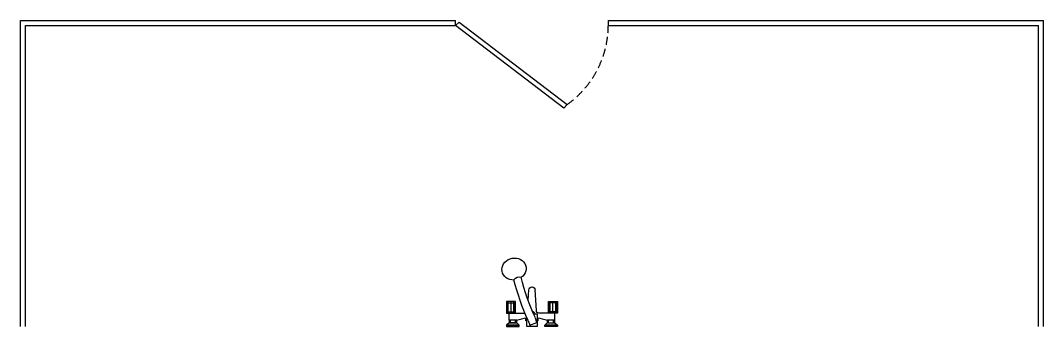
# Model space of a CAD drawing. Header units: millimetres. Extents: x 0 to 4020, y 0 to 1200.
import ezdxf

# ---------------------------------------------------------------- set-up
doc = ezdxf.new("R2010")
doc.units = ezdxf.units.MM
doc.header["$MEASUREMENT"] = 0
doc.linetypes.add('DASHED2', pattern=[9.525, 6.35, -3.175])
doc.layers.add('P-furn00', color=34, linetype='Continuous')
doc.layers.add('P-furn01', color=2, linetype='Continuous')

# ---------------------------------------------------------------- blocks, each defined once
blk = doc.blocks.new('平面淋漆喷头↑')
for p, q in [((-100, 186.3), (-50, 186.3)), ((-100, 181.3), (-100, 186.3)), ((-90, 171.3), (-100, 181.3)), ((-90, 161.3), (-90, 171.3)), ((-90, 161.3), (-90, 133.9)), ((-60, 161.3), (-90, 161.3)), ((-50, 181.3), (-60, 171.3)), ((-60, 171.3), (-60, 161.3)), ((-50, 186.3), (-50, 181.3)), ((100, 186.3), (50, 186.3)), ((50, 186.3), (50, 181.3)), ((50, 181.3), (60, 171.3)), ((60, 161.3), (60, 171.3)), ((90, 161.3), (60, 161.3)), ((90, 171.3), (100, 181.3)), ((90, 171.3), (90, 161.3)), ((90, 161.3), (90, 133.9)), ((100, 181.3), (100, 186.3)), ((-100, 133.9), (-65, 133.9)), ((-100, 88.9), (-100, 133.9)), ((-90, 133.9), (-27.9, 133.9)), ((-65, 133.9), (-65, 88.9)), ((17.5, 124), (12.3, 42.9)), ((90, 133.9), (26.8, 133.9)), ((100, 133.9), (65, 133.9)), ((65, 133.9), (65, 88.9)), ((100, 88.9), (100, 133.9)), ((-65, 88.9), (-100, 88.9)), ((-15, 84.5), (-12.3, 42.9)), ((65, 88.9), (100, 88.9))]:
    blk.add_line(p, q)
at = {"color": 250}
for p, q in [((-100, 181.3), (-50, 181.3)), ((-50, 181.3), (-100, 181.3)), ((-90, 171.3), (-60, 171.3)), ((-60, 171.3), (-90, 171.3)), ((-85, 171.3), (-85, 161.3)), ((-65, 171.3), (-65, 161.3)), ((100, 181.3), (50, 181.3)), ((50, 181.3), (100, 181.3)), ((60, 171.3), (90, 171.3)), ((60, 171.3), (90, 171.3)), ((65, 171.3), (65, 161.3)), ((85, 171.3), (85, 161.3)), ((-100, 128.9), (-65, 128.9)), ((-99, 128.9), (-99, 93.9)), ((-97, 128.9), (-97, 93.9)), ((-93, 133.9), (-93, 88.9)), ((-82.5, 133.9), (-82.5, 88.9)), ((-72, 133.9), (-72, 88.9)), ((-68, 128.9), (-68, 93.9)), ((-66, 128.9), (-66, 93.9)), ((100, 128.9), (65, 128.9)), ((66, 128.9), (66, 93.9)), ((68, 128.9), (68, 93.9)), ((72, 133.9), (72, 88.9)), ((82.5, 133.9), (82.5, 88.9)), ((93, 133.9), (93, 88.9)), ((97, 128.9), (97, 93.9)), ((99, 128.9), (99, 93.9)), ((-100, 93.9), (-65, 93.9)), ((100, 93.9), (65, 93.9))]:
    blk.add_line(p, q, dxfattribs=at)
for points in [[(-20, 163.8), (-23.9, 163.8), (-23.9, 155.1), (-20, 155.1)], [(5.7, 136.3), (20, 136.3), (20, 186.3), (-20, 186.3), (-20, 152.2)], [(-15.2, 162.8), (-9, 180.7), (19.4, 170.8), (13.1, 153)], [(20, 155.1), (22.6, 155.1), (22.6, 163.8), (20, 163.8)]]:
    blk.add_lwpolyline(points)
for centre, radius, start, end in [((780.5, -204.1), 876.2, 155.2423, 166.3468), ((0, 336.3), 185, 251.0754, 263.7937), ((0, 336.3), 185, 276.2063, 288.9246), ((808.8, -214), 876.2, 155.2423, 166.3468), ((27.5, 124), 10, 94.2364, 180), ((0, 43.6), 12.3, 180.0432, 359.9568), ((-50.4, 16), 24.5, 213.0221, 288.5669)]:
    blk.add_arc(centre, radius, start, end)
at = {"color": 8}
blk.add_arc((0, 136.3), 10, 278.0823, 360, dxfattribs=at)
blk.add_ellipse((-70.7, -39), major_axis=(46.5, -10.8), ratio=0.900893, start_param=1.775266, end_param=7.418511)

msp = doc.modelspace()

# ---------------------------------------------------------------- linework, layer by layer
at = {"layer": 'P-furn01'}
for p, q in [((0, 0), (0, 1200)), ((0, 1200), (1710, 1200)), ((20, 0), (20, 1180)), ((20, 1180), (1710, 1180)), ((1710, 1180), (1710, 1200)), ((2310, 1180), (2310, 1200)), ((2310, 1200), (4020, 1200)), ((2310, 1180), (4000, 1180)), ((4000, 0), (4000, 1180)), ((4020, 0), (4020, 1200))]:
    msp.add_line(p, q, dxfattribs=at)
at = {"layer": 'P-furn01', "color": 34, "ltscale": 5}
msp.add_lwpolyline([(1710, 1180), (1724.1, 1194.1), (2148.6, 870.6), (2134.5, 856.5)], close=True, dxfattribs=at)
at = {"layer": 'P-furn01', "color": 250, "linetype": 'DASHED2', "ltscale": 5}
msp.add_arc((1925, 1184), 385, 305.5107, 359.3996, dxfattribs=at)

# ---------------------------------------------------------------- block references
at = {"layer": 'P-furn00', "extrusion": (0, 0, -1), "zscale": -1, "rotation": 180}
msp.add_blockref('平面淋漆喷头↑', (-2010, 186.3), dxfattribs=at)

doc.saveas('drawing.dxf')
